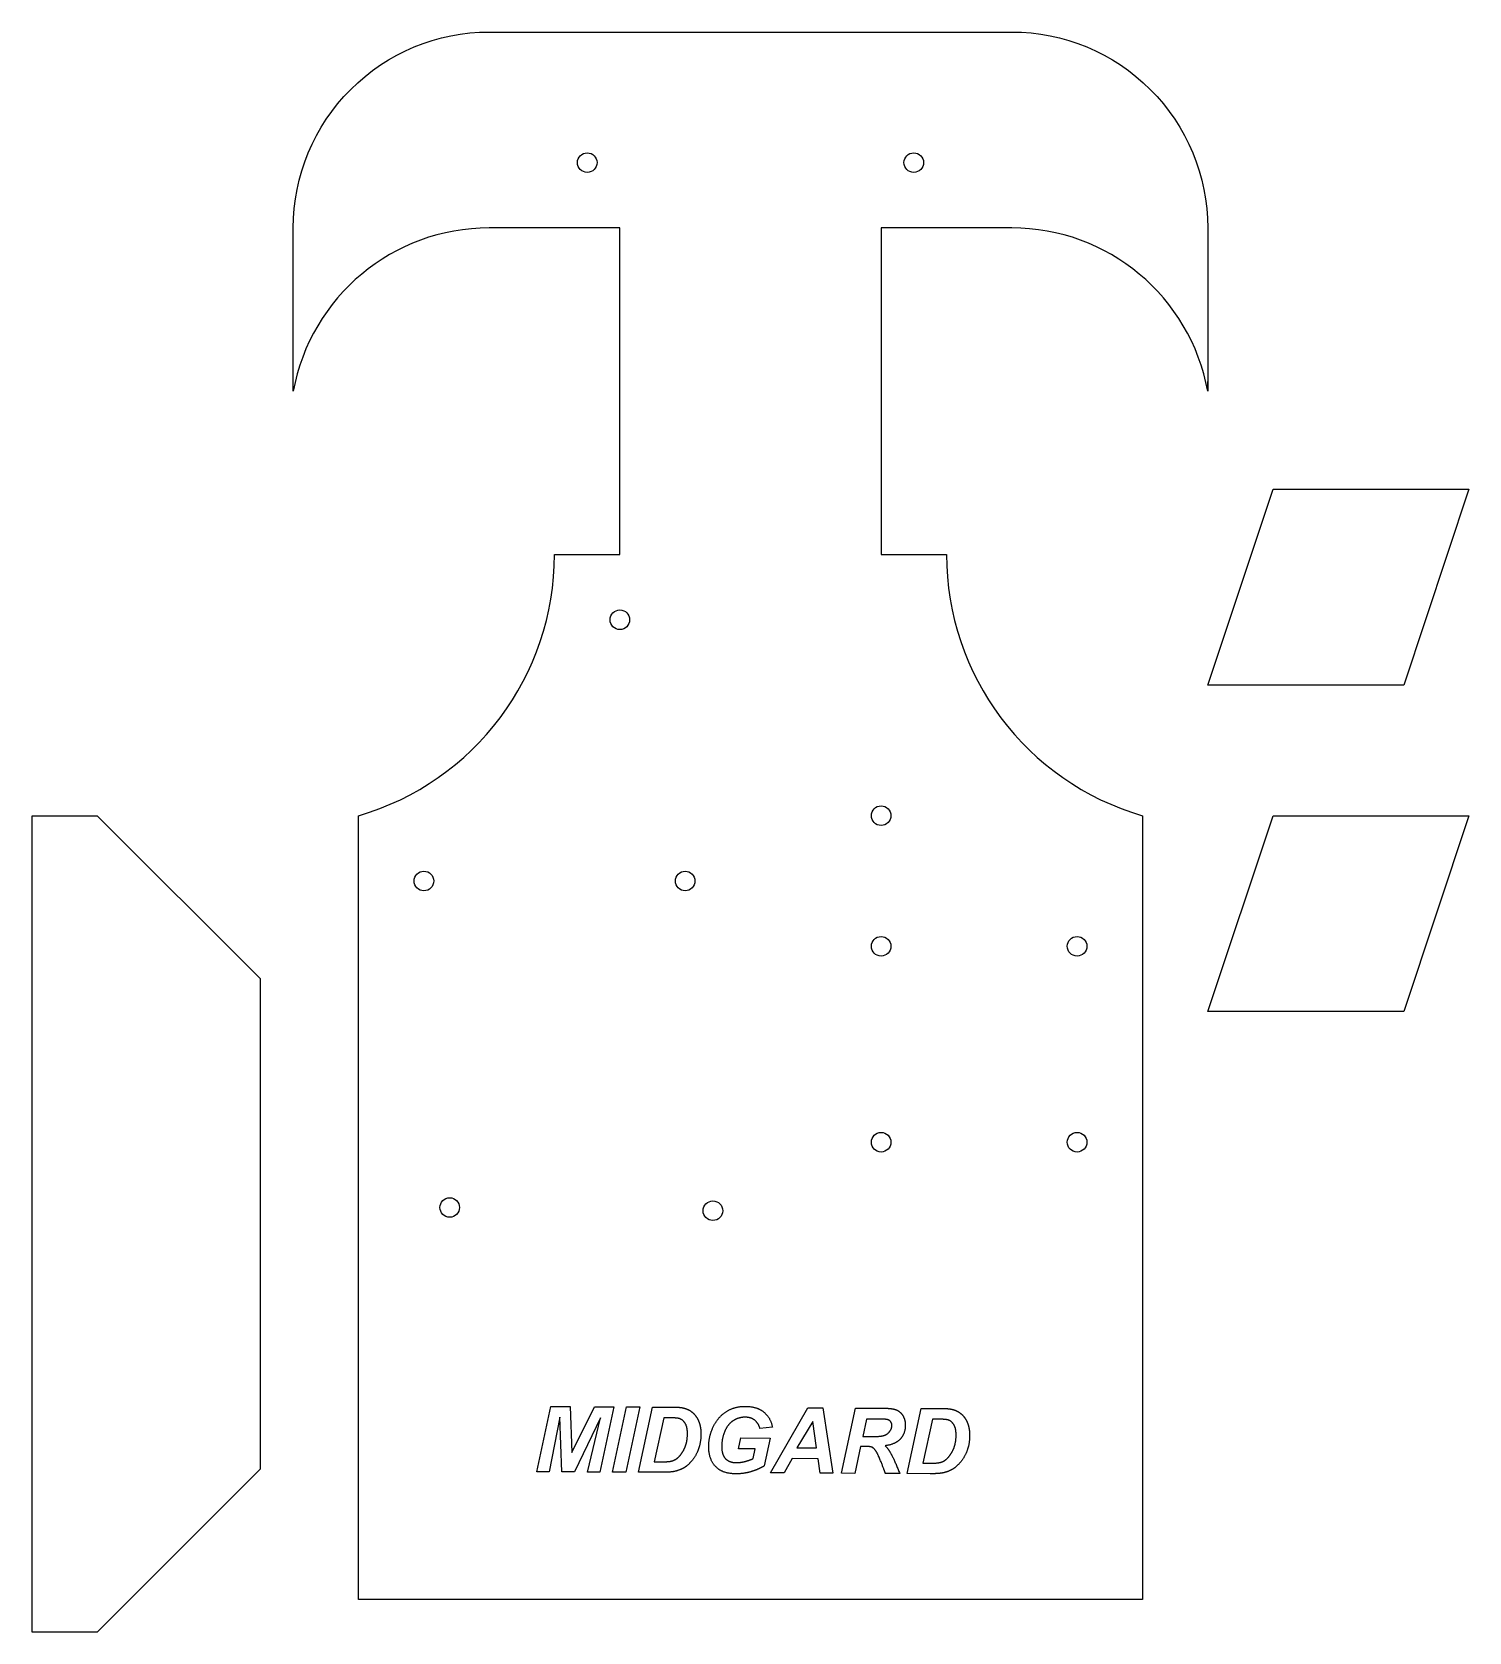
# Model space of a CAD drawing. Header units: millimetres. Extents: x -110 to 110, y -125 to 120.
import ezdxf

# ---------------------------------------------------------------- set-up
doc = ezdxf.new("R2010")
doc.units = ezdxf.units.MM
doc.layers.get('0').update_dxf_attribs({"linetype": 'CONTINUOUS'})

msp = doc.modelspace()

# ---------------------------------------------------------------- linework, layer by layer
for p, q in [((-110, 0), (-100, 0)), ((-110, -125), (-110, 0)), ((-100, 0), (-75, -25)), ((-75, -100), (-75, -25)), ((-17.13, -100.54), (-14.99, -90.55)), ((-14.99, -90.55), (-12.29, -90.56)), ((-13.29, -92.21), (-14.73, -98.94)), ((-12.1, -92.21), (-13.29, -92.21)), ((13.92, -100.7), (16.06, -90.71)), ((16.06, -90.71), (20.5, -90.73)), ((17.76, -92.39), (17.19, -95.07)), ((20.02, -92.4), (17.76, -92.39)), ((24, -100.75), (26.14, -90.76)), ((26.14, -90.76), (28.84, -90.77)), ((27.84, -92.42), (26.4, -99.15)), ((29.04, -92.42), (27.84, -92.42)), ((-1.84, -96.95), (-1.48, -95.28)), ((-1.48, -95.28), (2.99, -95.3)), ((3.36, -93.62), (1.44, -93.83)), ((2.99, -95.3), (2.07, -99.58)), ((17.19, -95.07), (18.28, -95.08)), ((0.71, -96.96), (-1.84, -96.95)), ((0.4, -98.44), (0.71, -96.96)), ((16.86, -96.57), (15.98, -100.71)), ((17.7, -96.58), (16.86, -96.57)), ((-75, -100), (-100, -125)), ((-14.73, -98.94), (-13.69, -98.94)), ((26.4, -99.15), (27.45, -99.16)), ((-13.61, -100.55), (-17.13, -100.54)), ((15.98, -100.71), (13.92, -100.7)), ((22.86, -100.74), (20.65, -100.73)), ((27.53, -100.77), (24, -100.75)), ((-100, -125), (-110, -125))]:
    msp.add_line(p, q)
msp.add_lwpolyline([(60, 0), (60, -120), (-60, -120), (-60, 0, 0.333333), (-30, 40), (-20, 40), (-20, 90), (-40, 90, 0.36205), (-70, 65), (-70, 90, -0.414214), (-40, 120), (40, 120, -0.414214), (70, 90), (70, 65, 0.36205), (40, 90), (20, 90), (20, 40), (30, 40, 0.333333)], format="xyb", close=True)
for points in [[(80, 50), (110, 50), (100, 20), (70, 20)], [(80, 0), (110, 0), (100, -30), (70, -30)], [(-26.93, -100.49), (-28.89, -100.48), (-29.2, -92.12), (-30.84, -100.47), (-32.69, -100.46), (-30.55, -90.47), (-27.62, -90.48), (-27.35, -97.49), (-23.9, -90.5), (-20.94, -90.52), (-23.08, -100.51), (-24.96, -100.5), (-22.94, -92.21)], [(-21.14, -100.52), (-18.99, -90.53), (-16.94, -90.54), (-19.08, -100.53)], [(10.35, -98.47), (6.38, -98.45), (5.17, -100.65), (3.06, -100.64), (8.76, -90.67), (11.05, -90.68), (12.62, -100.69), (10.67, -100.68)], [(10.1, -96.8), (9.54, -92.77), (7.11, -96.79)]]:
    msp.add_lwpolyline(points, close=True)
for centre in [(-25, 100), (25, 100), (-20, 30), (20, 0), (-50, -10), (-10, -10), (20, -20), (50, -20), (20, -50), (50, -50), (-46.05, -60), (-5.76, -60.49)]:
    msp.add_circle(centre, 1.5)
msp.add_arc((45.19, 65.73), 24.82, -1.6901, 1.6901)
for points in [[(-12.29, -90.56), (-11.17, -90.57), (-10.85, -90.6)], [(-10.85, -90.6), (-10.23, -90.67), (-9.75, -90.86)], [(-3.81, -91.32), (-2.52, -90.44), (-0.79, -90.45)], [(-0.79, -90.45), (0.94, -90.46), (1.98, -91.27)], [(-10.84, -92.34), (-11.19, -92.22), (-12.1, -92.21)], [(-9.99, -93.06), (-10.33, -92.52), (-10.84, -92.34)], [(-9.65, -94.66), (-9.65, -93.6), (-9.99, -93.06)], [(-9.75, -90.86), (-9.26, -91.05), (-8.86, -91.4)], [(-8.86, -91.4), (-8.47, -91.75), (-8.18, -92.23)], [(-8.18, -92.23), (-7.89, -92.72), (-7.74, -93.35)], [(-5.8, -93.81), (-5.1, -92.2), (-3.81, -91.32)], [(-2.61, -92.62), (-3.45, -93.14), (-3.92, -94.22)], [(-0.78, -92.11), (-1.78, -92.11), (-2.61, -92.62)], [(0.63, -92.55), (0.07, -92.12), (-0.78, -92.11)], [(1.44, -93.83), (1.19, -92.98), (0.63, -92.55)], [(1.98, -91.27), (3.03, -92.08), (3.36, -93.62)], [(21.2, -92.57), (20.93, -92.4), (20.02, -92.4)], [(20.5, -90.73), (21.65, -90.74), (22.29, -90.97)], [(21.64, -93.39), (21.65, -92.84), (21.2, -92.57)], [(22.29, -90.97), (22.92, -91.21), (23.31, -91.84)], [(23.31, -91.84), (23.7, -92.47), (23.7, -93.37)], [(28.84, -90.77), (29.96, -90.78), (30.28, -90.81)], [(30.3, -92.55), (29.94, -92.43), (29.04, -92.42)], [(30.28, -90.81), (30.9, -90.88), (31.39, -91.07)], [(31.14, -93.27), (30.8, -92.73), (30.3, -92.55)], [(31.39, -91.07), (31.87, -91.27), (32.27, -91.61)], [(32.27, -91.61), (32.67, -91.96), (32.95, -92.44)], [(32.95, -92.44), (33.24, -92.93), (33.4, -93.56)], [(-10.08, -96.83), (-9.66, -95.91), (-9.65, -94.66)], [(-7.59, -94.73), (-7.6, -96.35), (-8.22, -97.6)], [(-7.74, -93.35), (-7.58, -93.98), (-7.59, -94.73)], [(-6.4, -96.6), (-6.39, -95.14), (-5.8, -93.81)], [(-3.92, -94.22), (-4.4, -95.3), (-4.4, -96.58)], [(18.28, -95.08), (19.94, -95.09), (20.48, -94.89)], [(20.48, -94.89), (21.02, -94.7), (21.33, -94.27)], [(22.92, -95.47), (22.15, -96.29), (20.6, -96.48)], [(21.33, -94.27), (21.64, -93.85), (21.64, -93.39)], [(23.7, -93.37), (23.69, -94.64), (22.92, -95.47)], [(31.05, -97.04), (31.47, -96.12), (31.48, -94.87)], [(31.48, -94.87), (31.48, -93.81), (31.14, -93.27)], [(33.54, -94.94), (33.54, -96.56), (32.91, -97.81)], [(33.4, -93.56), (33.55, -94.19), (33.54, -94.94)], [(-11.11, -98.3), (-10.5, -97.75), (-10.08, -96.83)], [(-8.22, -97.6), (-8.84, -98.85), (-9.78, -99.58)], [(-5.06, -99.93), (-6.41, -98.78), (-6.4, -96.6)], [(-4.4, -96.58), (-4.41, -97.85), (-3.84, -98.45)], [(18.73, -96.78), (18.43, -96.58), (17.7, -96.58)], [(19.62, -98.09), (19.2, -97.11), (18.73, -96.78)], [(20.6, -96.48), (21, -96.84), (21.34, -97.42)], [(21.34, -97.42), (22.03, -98.6), (22.86, -100.74)], [(30.02, -98.51), (30.63, -97.96), (31.05, -97.04)], [(32.91, -97.81), (32.29, -99.06), (31.35, -99.79)], [(-13.69, -98.94), (-12.55, -98.95), (-12.05, -98.81)], [(-11.63, -100.41), (-12.28, -100.56), (-13.61, -100.55)], [(-12.05, -98.81), (-11.54, -98.68), (-11.11, -98.3)], [(-9.78, -99.58), (-10.5, -100.15), (-11.63, -100.41)], [(-2.22, -100.78), (-4.08, -100.77), (-5.06, -99.93)], [(-3.84, -98.45), (-3.27, -99.06), (-2.17, -99.06)], [(0.12, -100.44), (-1.03, -100.79), (-2.22, -100.78)], [(-2.17, -99.06), (-1.5, -99.07), (-0.81, -98.88)], [(-0.81, -98.88), (-0.11, -98.7), (0.4, -98.44)], [(2.07, -99.58), (1.27, -100.09), (0.12, -100.44)], [(20.65, -100.73), (20.39, -99.88), (19.62, -98.09)], [(27.45, -99.16), (28.58, -99.16), (29.09, -99.02)], [(29.09, -99.02), (29.6, -98.89), (30.02, -98.51)], [(31.35, -99.79), (30.63, -100.36), (29.5, -100.63)], [(29.5, -100.63), (28.86, -100.77), (27.53, -100.77)]]:
    msp.add_open_spline(points, degree=2)

doc.saveas('drawing.dxf')
